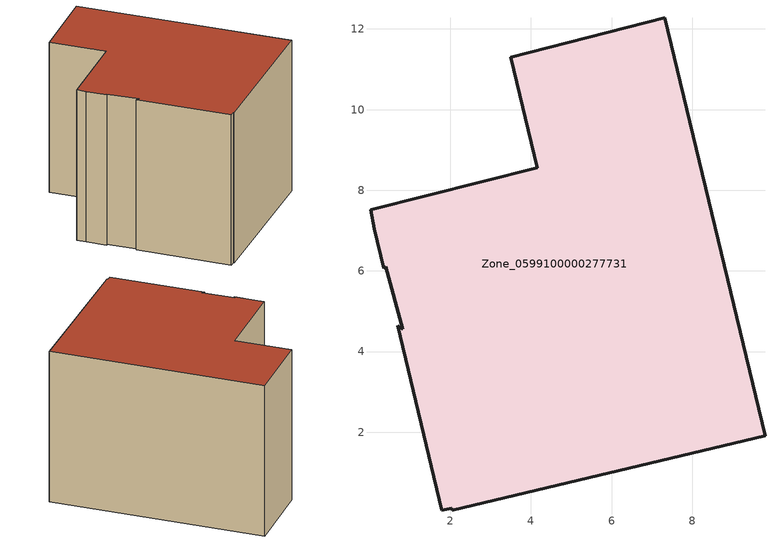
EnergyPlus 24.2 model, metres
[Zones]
Zone_0599100000277731
 floor ground (C_G): 0.69,4.64 0.82,4.55 0.4,6.11 0.35,6.06 0.11,7.04 0.02,7.52 4.16,8.56 3.5,11.3 7.32,12.28 9.8,1.91 2.05,0.06 2.03,0.11 1.79,0.06 z0
 wall outside (C_F): 7.32,12.28 3.5,11.3 4.16,8.56 0.02,7.52 0.11,7.04 0.35,6.06 0.4,6.11 0.82,4.55 0.69,4.64 1.79,0.06 2.03,0.11 2.05,0.06 9.8,1.91 7.32,12.28 z0:7.86
 roof outside (C_R): 0.82,4.55 0.69,4.64 1.79,0.06 2.03,0.11 2.05,0.06 9.8,1.91 7.32,12.28 3.5,11.3 4.16,8.56 0.02,7.52 0.11,7.04 0.35,6.06 0.4,6.11 z7.86
[BUILDING]
Pand.0599100000277731: North Axis=0; Terrain=City; Loads Convergence Tolerance Value=0.04; Temperature Convergence Tolerance Value=0.4; Solar Distribution=FullExterior; Maximum Number of Warmup Days=25; Minimum Number of Warmup Days=1
[Site:Location]
Rotterdam.The.Hague.AP_ZH_NLD Design_Conditions: Latitude=51.96; Longitude=4.45; Time Zone=1; Elevation=-4.5
[SITE:GROUNDTEMPERATURE:BUILDINGSURFACE]
18, 18, 18, 18, 18, 18, 18, 18, 18, 18, 18, 18
[MATERIAL] Thermal Absorptance=0.9; Solar Absorptance=0.7; Visible Absorptance=0.7
Name | Roughness | Thickness | Conductivity | Density | Specific Heat
G.TC.1965-1974 | MediumSmooth | 0.15 | 0.882353 | 540 | 1210
F.TC.1965-1974 | Rough | 0.3 | 0.697674 | 1920 | 840
R.TC.1965-1974 | MediumRough | 0.2 | 0.232558 | 1500 | 1000
[CONSTRUCTION]
C_G: G.TC.1965-1974
C_F: F.TC.1965-1974
C_R: R.TC.1965-1974
[ZONE]
Zone_0599100000277731: Type=1; Multiplier=1; Ceiling Height=Autocalculate; Volume=Autocalculate; Floor Area=autocalculate; Part of Total Floor Area=Yes
[ZONEINFILTRATION:DESIGNFLOWRATE]
Infil_Zone_0599100000277731: Zone or ZoneList or Space or SpaceList=Zone_0599100000277731; Schedule=AlwaysOn; Design Flow Rate Calculation Method=Flow/Area; Flow Rate per Floor Area=0.003; Constant Term Coefficient=1; Temperature Term Coefficient=0; Velocity Term Coefficient=0; Velocity Squared Term Coefficient=0
[HVACTEMPLATE:ZONE:IDEALLOADSAIRSYSTEM]
Zone_0599100000277731: Maximum Heating Supply Air Temperature=50; Minimum Cooling Supply Air Temperature=13; Maximum Heating Supply Air Humidity Ratio=0.0156; Minimum Cooling Supply Air Humidity Ratio=0.0077; Heating Limit=NoLimit; Cooling Limit=NoLimit; Dehumidification Control Type=ConstantSensibleHeatRatio; Cooling Sensible Heat Ratio=0.7; Dehumidification Setpoint=60; Humidification Control Type=None; Humidification Setpoint=30; Outdoor Air Method=None; Outdoor Air Flow Rate per Person=0.00944; Outdoor Air Flow Rate per Zone Floor Area=0; Outdoor Air Flow Rate per Zone=0; Demand Controlled Ventilation Type=None; Outdoor Air Economizer Type=NoEconomizer; Heat Recovery Type=None; Sensible Heat Recovery Effectiveness=0.7; Latent Heat Recovery Effectiveness=0.65
[ZONECONTROL:THERMOSTAT]
ThermostatControl_Zone_0599100000277731: Zone or ZoneList=Zone_0599100000277731; Control Type Schedule=DualSetpointControlType; Control 1=Thermostat_Zone_0599100000277731; Temperature Difference Between Cutout And Setpoint=0
[THERMOSTATSETPOINT:DUALSETPOINT]
Thermostat_Zone_0599100000277731: Heating Setpoint Temperature Schedule=HeatingSetpoint_Zone_0599100000277731; Cooling Setpoint Temperature Schedule=CoolingSetpoint_Zone_0599100000277731
[SCHEDULE:COMPACT]
HeatingSetpoint_Zone_0599100000277731: Through: 12/31, For: AllDays, Until: 24:00, 21
CoolingSetpoint_Zone_0599100000277731: Through: 12/31, For: AllDays, Until: 24:00, 24
DualSetpointControlType: Through: 12/31, For: AllDays, Until: 24:00, 4
AlwaysOn: Through: 12/31, For: AllDays, Until: 24:00, 1
